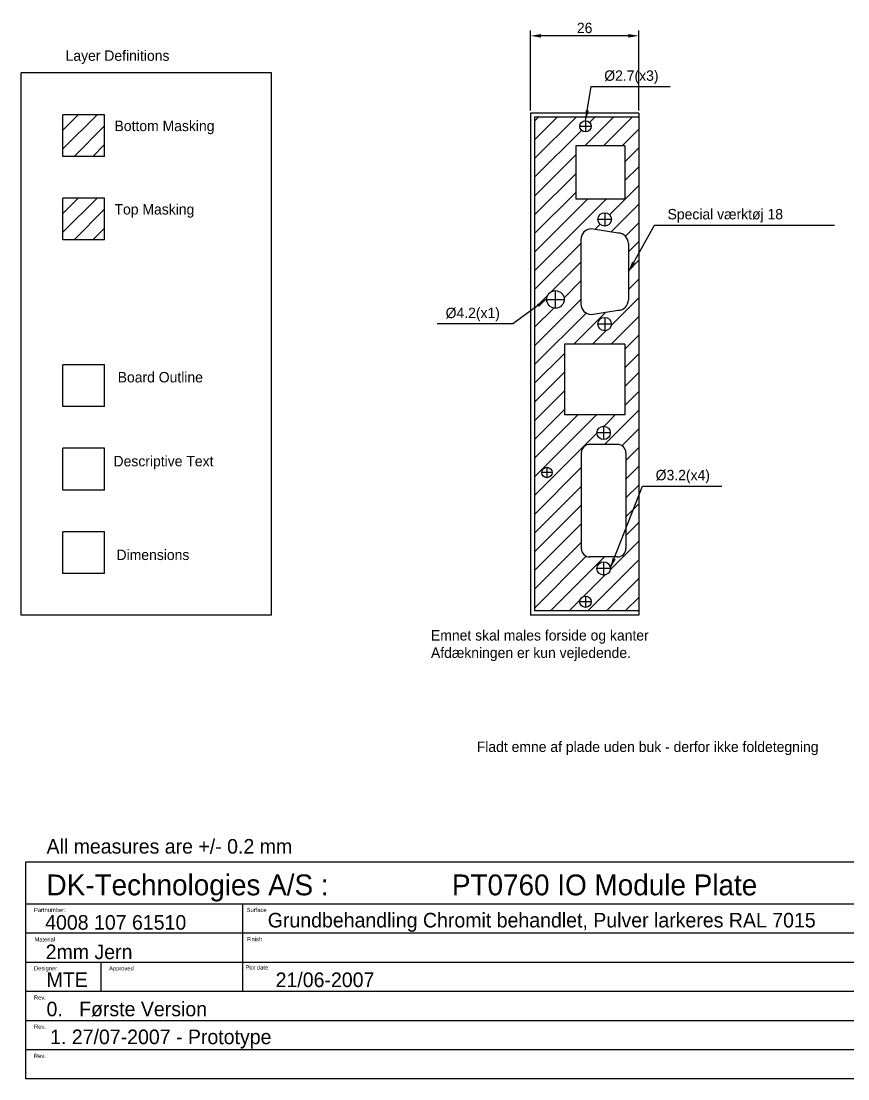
# Model space of a CAD drawing. Header units: millimetres. Extents: x -1 to 348, y -76 to 178.
# Drawn here: x -1.3 to 196.9, y -76.4 to 177.2 of the extents above; entities that cross this region are included whole.
import ezdxf

# ---------------------------------------------------------------- set-up
doc = ezdxf.new("R2010")
doc.units = ezdxf.units.MM
for name, color, linetype in [('Bottom Masking', 10, 'Continuous'), ('Descriptive Text', 9, 'Continuous'), ('dimensions', 151, 'Continuous'), ('Top Masking', 200, 'Continuous')]:
    doc.layers.add(name, color=color, linetype=linetype)
doc.dimstyles.new('ISO-25', dxfattribs={"dimtxt": 2.5, "dimasz": 2.5, "dimexe": 1.25, "dimexo": 0.625, "dimtad": 1, "dimtxsty": 'Standard', "dimcen": 2.5, "dimadec": 0, "dimazin": 0, "dimtfac": 1, "dimtmove": 0, "dimatfit": 3, "dimfxl": 0, "dimarcsym": 0})

# ---------------------------------------------------------------- blocks, each defined once
blk = doc.blocks.new('*D116')
at = {"layer": 'Defpoints', "color": 0}
for p in [(120.79, 173.67), (120.79, 155.16), (146.79, 155.16)]:
    blk.add_point(p, dxfattribs=at)
at = {"layer": 'dimensions', "color": 0, "lineweight": -2}
for p, q in [((120.79, 155.79), (120.79, 174.92)), ((144.29, 173.67), (123.29, 173.67)), ((146.79, 155.79), (146.79, 174.92))]:
    blk.add_line(p, q, dxfattribs=at)
at = {"layer": 'dimensions', "color": 0}
for points in [[(123.29, 174.09), (123.29, 173.25), (120.79, 173.67)], [(144.29, 174.09), (144.29, 173.25), (146.79, 173.67)]]:
    blk.add_solid(points, dxfattribs=at)
at = {"layer": 'dimensions', "color": 0, "insert": (133.79, 175.55), "char_height": 2.5, "attachment_point": 5}
blk.add_mtext('26', dxfattribs=at)

msp = doc.modelspace()

# ---------------------------------------------------------------- hatches: boundary and pattern name
at = {"layer": 'Bottom Masking'}
h = msp.add_hatch(dxfattribs=at)
h.set_pattern_fill('ANSI31', color=256, style=0)
h.set_pattern_definition([(45, (25.461, -16.2374), (-2.245064, 2.245064), [])])
h.paths.add_polyline_path([(18.659, 144.763), (18.659, 154.763), (8.659, 154.763), (8.659, 144.763)])
h = msp.add_hatch(dxfattribs=at)
h.set_pattern_fill('ANSI31', color=256, style=0)
edge = h.paths.add_edge_path(flags=16)
edge.add_arc((133.985, 151.963), 1.35, 0, 360)
edge = h.paths.add_edge_path(flags=16)
edge.add_arc((138.585, 129.663), 1.6, 0, 360)
edge = h.paths.add_edge_path(flags=16)
edge.add_arc((126.785, 110.463), 2.1, 0, 360)
edge = h.paths.add_edge_path(flags=16)
edge.add_arc((138.585, 104.563), 1.6, 0, 360)
edge = h.paths.add_edge_path(flags=16)
edge.add_arc((138.335, 78.463), 1.6, 0, 360)
edge = h.paths.add_edge_path(flags=16)
edge.add_arc((124.735, 68.963), 1.25, 0, 360)
edge = h.paths.add_edge_path(flags=16)
edge.add_arc((138.335, 45.963), 1.6, 0, 360)
edge = h.paths.add_edge_path(flags=16)
edge.add_arc((133.985, 37.963), 1.35, 0, 360)
h.paths.add_polyline_path([(143.435, 147.263), (131.635, 147.263), (131.635, 134.463), (143.435, 134.463)], flags=16)
edge = h.paths.add_edge_path(flags=16)
edge.add_line((141.785, 126.363), (135.385, 127.363))
edge.add_arc((135.385, 124.863), 2.5, 90, 180)
edge.add_line((132.885, 124.863), (132.885, 109.363))
edge.add_arc((135.385, 109.363), 2.5, 180, 270)
edge.add_line((135.385, 106.863), (141.785, 107.863))
edge.add_arc((141.785, 110.363), 2.5, 270, 360)
edge.add_line((144.285, 110.363), (144.285, 123.863))
edge.add_arc((141.785, 123.863), 2.5, 0, 90)
h.paths.add_polyline_path([(143.435, 82.763), (128.935, 82.763), (128.935, 99.763), (143.435, 99.763)], flags=16)
edge = h.paths.add_edge_path(flags=16)
edge.add_line((141.685, 48.713), (134.985, 48.713))
edge.add_arc((134.969, 50.696), 1.983, 179.51654, 270.48346, ccw=False)
edge.add_line((132.985, 50.713), (132.985, 73.713))
edge.add_arc((134.969, 73.729), 1.983, 89.51654, 180.48346, ccw=False)
edge.add_line((134.985, 75.713), (141.685, 75.713))
edge.add_arc((141.685, 73.713), 2, 0, 90, ccw=False)
edge.add_line((143.685, 73.713), (143.685, 50.713))
edge.add_arc((141.685, 50.713), 2, -90, 0, ccw=False)
edge = h.paths.add_edge_path(flags=0)
edge.add_line((141.685, 48.713), (134.985, 48.713))
edge.add_arc((134.969, 50.696), 1.983, 179.51654, 270.48346, ccw=False)
edge.add_line((132.985, 50.713), (132.985, 73.713))
edge.add_arc((134.969, 73.729), 1.983, 89.51654, 180.48346, ccw=False)
edge.add_line((134.985, 75.713), (141.685, 75.713))
edge.add_arc((141.685, 73.713), 2, 0, 90, ccw=False)
edge.add_line((143.685, 73.713), (143.685, 50.713))
edge.add_arc((141.685, 50.713), 2, -90, 0, ccw=False)
edge = h.paths.add_edge_path(flags=0)
edge.add_line((141.685, 48.713), (134.985, 48.713))
edge.add_arc((134.969, 50.696), 1.983, 179.51654, 270.48346, ccw=False)
edge.add_line((132.985, 50.713), (132.985, 73.713))
edge.add_arc((134.969, 73.729), 1.983, 89.51654, 180.48346, ccw=False)
edge.add_line((134.985, 75.713), (141.685, 75.713))
edge.add_arc((141.685, 73.713), 2, 0, 90, ccw=False)
edge.add_line((143.685, 73.713), (143.685, 50.713))
edge.add_arc((141.685, 50.713), 2, -90, 0, ccw=False)
edge = h.paths.add_edge_path(flags=0)
edge.add_line((141.685, 48.713), (134.985, 48.713))
edge.add_arc((134.969, 50.696), 1.983, 179.51654, 270.48346, ccw=False)
edge.add_line((132.985, 50.713), (132.985, 73.713))
edge.add_arc((134.969, 73.729), 1.983, 89.51654, 180.48346, ccw=False)
edge.add_line((134.985, 75.713), (141.685, 75.713))
edge.add_arc((141.685, 73.713), 2, 0, 90, ccw=False)
edge.add_line((143.685, 73.713), (143.685, 50.713))
edge.add_arc((141.685, 50.713), 2, -90, 0, ccw=False)
edge = h.paths.add_edge_path(flags=0)
edge.add_line((141.685, 48.713), (134.985, 48.713))
edge.add_arc((134.969, 50.696), 1.983, 179.51654, 270.48346, ccw=False)
edge.add_line((132.985, 50.713), (132.985, 73.713))
edge.add_arc((134.969, 73.729), 1.983, 89.51654, 180.48346, ccw=False)
edge.add_line((134.985, 75.713), (141.685, 75.713))
edge.add_arc((141.685, 73.713), 2, 0, 90, ccw=False)
edge.add_line((143.685, 73.713), (143.685, 50.713))
edge.add_arc((141.685, 50.713), 2, -90, 0, ccw=False)
edge = h.paths.add_edge_path(flags=0)
edge.add_line((141.685, 48.713), (134.985, 48.713))
edge.add_arc((134.969, 50.696), 1.983, 179.51654, 270.48346, ccw=False)
edge.add_line((132.985, 50.713), (132.985, 73.713))
edge.add_arc((134.969, 73.729), 1.983, 89.51654, 180.48346, ccw=False)
edge.add_line((134.985, 75.713), (141.685, 75.713))
edge.add_arc((141.685, 73.713), 2, 0, 90, ccw=False)
edge.add_line((143.685, 73.713), (143.685, 50.713))
edge.add_arc((141.685, 50.713), 2, -90, 0, ccw=False)
edge = h.paths.add_edge_path(flags=0)
edge.add_line((141.685, 48.713), (134.985, 48.713))
edge.add_arc((134.969, 50.696), 1.983, 179.51654, 270.48346, ccw=False)
edge.add_line((132.985, 50.713), (132.985, 73.713))
edge.add_arc((134.969, 73.729), 1.983, 89.51654, 180.48346, ccw=False)
edge.add_line((134.985, 75.713), (141.685, 75.713))
edge.add_arc((141.685, 73.713), 2, 0, 90, ccw=False)
edge.add_line((143.685, 73.713), (143.685, 50.713))
edge.add_arc((141.685, 50.713), 2, -90, 0, ccw=False)
edge = h.paths.add_edge_path(flags=0)
edge.add_line((141.685, 48.713), (134.985, 48.713))
edge.add_arc((134.969, 50.696), 1.983, 179.51654, 270.48346, ccw=False)
edge.add_line((132.985, 50.713), (132.985, 73.713))
edge.add_arc((134.969, 73.729), 1.983, 89.51654, 180.48346, ccw=False)
edge.add_line((134.985, 75.713), (141.685, 75.713))
edge.add_arc((141.685, 73.713), 2, 0, 90, ccw=False)
edge.add_line((143.685, 73.713), (143.685, 50.713))
edge.add_arc((141.685, 50.713), 2, -90, 0, ccw=False)
edge = h.paths.add_edge_path(flags=0)
edge.add_line((141.685, 48.713), (134.985, 48.713))
edge.add_arc((134.969, 50.696), 1.983, 179.51654, 270.48346, ccw=False)
edge.add_line((132.985, 50.713), (132.985, 73.713))
edge.add_arc((134.969, 73.729), 1.983, 89.51654, 180.48346, ccw=False)
edge.add_line((134.985, 75.713), (141.685, 75.713))
edge.add_arc((141.685, 73.713), 2, 0, 90, ccw=False)
edge.add_line((143.685, 73.713), (143.685, 50.713))
edge.add_arc((141.685, 50.713), 2, -90, 0, ccw=False)
edge = h.paths.add_edge_path(flags=0)
edge.add_line((141.685, 48.713), (134.985, 48.713))
edge.add_arc((134.969, 50.696), 1.983, 179.51654, 270.48346, ccw=False)
edge.add_line((132.985, 50.713), (132.985, 73.713))
edge.add_arc((134.969, 73.729), 1.983, 89.51654, 180.48346, ccw=False)
edge.add_line((134.985, 75.713), (141.685, 75.713))
edge.add_arc((141.685, 73.713), 2, 0, 90, ccw=False)
edge.add_line((143.685, 73.713), (143.685, 50.713))
edge.add_arc((141.685, 50.713), 2, -90, 0, ccw=False)
edge = h.paths.add_edge_path(flags=0)
edge.add_line((141.685, 48.713), (134.985, 48.713))
edge.add_arc((134.969, 50.696), 1.983, 179.51654, 270.48346, ccw=False)
edge.add_line((132.985, 50.713), (132.985, 73.713))
edge.add_arc((134.969, 73.729), 1.983, 89.51654, 180.48346, ccw=False)
edge.add_line((134.985, 75.713), (141.685, 75.713))
edge.add_arc((141.685, 73.713), 2, 0, 90, ccw=False)
edge.add_line((143.685, 73.713), (143.685, 50.713))
edge.add_arc((141.685, 50.713), 2, -90, 0, ccw=False)
edge = h.paths.add_edge_path()
edge.add_line((146.785, 154.163), (121.785, 154.163))
edge.add_line((121.785, 154.163), (121.785, 35.763))
edge.add_line((146.785, 35.763), (121.785, 35.763))
edge.add_line((146.785, 155.163), (146.785, 34.763))
at = {"layer": 'Top Masking'}
h = msp.add_hatch(dxfattribs=at)
h.set_pattern_fill('ANSI31', color=256, style=0)
h.set_pattern_definition([(45, (25.461, -36.2374), (-2.245064, 2.245064), [])])
h.paths.add_polyline_path([(18.659, 124.763), (18.659, 134.763), (8.659, 134.763), (8.659, 124.763)])

# ---------------------------------------------------------------- linework, layer by layer
for p, q in [((120.785, 155.163), (120.785, 34.763)), ((146.785, 155.163), (120.785, 155.163)), ((146.785, 155.163), (146.785, 34.763)), ((133.985, 153.313), (133.985, 150.613)), ((135.335, 151.963), (132.635, 151.963)), ((143.435, 147.263), (131.635, 147.263)), ((131.635, 147.263), (131.635, 134.463)), ((143.435, 147.263), (143.435, 134.463)), ((143.435, 134.463), (131.635, 134.463)), ((140.185, 129.663), (136.985, 129.663)), ((138.585, 131.263), (138.585, 128.063)), ((141.785, 126.363), (135.385, 127.363)), ((132.885, 124.863), (132.885, 109.363)), ((144.285, 123.863), (144.285, 110.363)), ((126.785, 108.363), (126.785, 112.563)), ((124.685, 110.463), (128.885, 110.463)), ((135.385, 106.863), (141.785, 107.863)), ((140.185, 104.563), (136.985, 104.563)), ((138.585, 106.163), (138.585, 102.963)), ((143.435, 99.763, -0.2), (128.935, 99.763, -0.2)), ((128.935, 99.763, -0.2), (128.935, 82.763, -0.2)), ((143.435, 99.763, -0.2), (143.435, 82.763, -0.2)), ((18.659, 94.763), (8.659, 94.763)), ((8.659, 84.763), (8.659, 94.763)), ((18.659, 84.763), (18.659, 94.763)), ((18.659, 84.763), (8.659, 84.763)), ((143.435, 82.763, -0.2), (128.935, 82.763, -0.2)), ((138.335, 80.063), (138.335, 76.863)), ((139.935, 78.463), (136.735, 78.463)), ((132.985, 73.713), (132.985, 50.713)), ((141.685, 75.713), (134.985, 75.713)), ((143.685, 73.713), (143.685, 50.713)), ((125.985, 68.963), (123.485, 68.963)), ((124.735, 70.213), (124.735, 67.713)), ((141.685, 48.713), (134.985, 48.713)), ((139.935, 45.963), (136.735, 45.963)), ((138.335, 47.563), (138.335, 44.363)), ((133.985, 39.313), (133.985, 36.613)), ((135.335, 37.963), (132.635, 37.963)), ((146.785, 34.763), (120.785, 34.763)), ((135.235, 34.763), (132.735, 34.763))]:
    msp.add_line(p, q)
for centre, radius in [((133.985, 151.963), 1.35), ((138.585, 129.663), 1.6), ((126.785, 110.463), 2.1), ((138.585, 104.563), 1.6), ((138.335, 78.463), 1.6), ((124.735, 68.963), 1.25), ((138.335, 45.963), 1.6), ((133.985, 37.963), 1.35)]:
    msp.add_circle(centre, radius)
for centre, radius, start, end in [((135.385, 124.863), 2.5, 90, 180), ((141.785, 123.863), 2.5, 0, 90), ((135.385, 109.363), 2.5, 180, 270), ((141.785, 110.363), 2.5, 270, 0), ((134.969, 73.729), 1.983, 89.51654, 180.48346), ((141.685, 73.713), 2, 0, 90), ((134.969, 50.696), 1.983, 179.51654, 270.48346), ((141.685, 50.713), 2, 270, 0)]:
    msp.add_arc(centre, radius, start, end)
at = {"layer": 'Bottom Masking'}
for p, q in [((18.659, 154.763), (8.659, 154.763)), ((8.659, 144.763), (8.659, 154.763)), ((18.659, 144.763), (18.659, 154.763)), ((146.785, 154.163), (121.785, 154.163)), ((121.785, 154.163), (121.785, 35.763)), ((18.659, 144.763), (8.659, 144.763)), ((146.785, 35.763), (121.785, 35.763))]:
    msp.add_line(p, q, dxfattribs=at)
at = {"layer": 'Descriptive Text'}
for p, q in [((58.659, 164.763), (-1.341, 164.763)), ((-1.341, 34.763), (-1.341, 164.763)), ((58.659, 34.763), (58.659, 164.763)), ((18.659, 74.763), (8.659, 74.763)), ((8.659, 64.763), (8.659, 74.763)), ((18.659, 64.763), (18.659, 74.763)), ((18.659, 64.763), (8.659, 64.763)), ((58.659, 34.763), (-1.341, 34.763)), ((-0.254, -76.425), (-0.254, -24.425)), ((-0.254, -24.425), (258.707, -24.425)), ((-0.254, -34.425), (258.707, -34.425)), ((51.746, -34.425), (51.746, -41.425)), ((-0.254, -41.425), (258.707, -41.425)), ((51.746, -41.425), (51.746, -48.425)), ((-0.254, -48.425), (258.707, -48.425)), ((17.746, -48.425), (17.746, -55.425)), ((51.746, -48.425), (51.746, -55.425)), ((-0.254, -55.425), (258.707, -55.425)), ((-0.254, -62.425), (258.707, -62.425)), ((-0.254, -69.425), (258.707, -69.425)), ((258.707, -76.425), (-0.254, -76.425))]:
    msp.add_line(p, q, dxfattribs=at)
at = {"layer": 'dimensions'}
for p, q in [((18.659, 54.763), (8.659, 54.763)), ((8.659, 44.763), (8.659, 54.763)), ((18.659, 44.763), (18.659, 54.763)), ((18.659, 44.763), (8.659, 44.763))]:
    msp.add_line(p, q, dxfattribs=at)
at = {"layer": 'Top Masking'}
for p, q in [((18.659, 134.763), (8.659, 134.763)), ((8.659, 124.763), (8.659, 134.763)), ((18.659, 124.763), (18.659, 134.763)), ((18.659, 124.763), (8.659, 124.763))]:
    msp.add_line(p, q, dxfattribs=at)

# ---------------------------------------------------------------- texts
at = {"insert": (21.809, 93.061), "char_height": 2.5, "width": 25.4979, "attachment_point": 1}
msp.add_mtext('Board Outline', dxfattribs=at)
at = {"layer": 'Bottom Masking', "insert": (21.051, 153.322), "char_height": 2.5, "width": 22.8485, "attachment_point": 1}
msp.add_mtext('Bottom Masking', dxfattribs=at)
at = {"layer": 'Descriptive Text'}
for s, height, p in [('All measures are +/- 0.2 mm', 3.5, (4.746, -22.425)), ('DK-Technologies A/S :', 5, (4.746, -32.425)), ('PT0760 IO Module Plate', 5, (101.955, -32.425)), ('Partnumber:', 1, (1.746, -36.425)), ('Surface', 1, (52.746, -36.425)), ('4008 107 61510', 3.5, (4.416, -40.66)), ('Grundbehandling Chromit behandlet, Pulver larkeres RAL 7015', 3.5, (57.796, -40.125)), ('Material', 1, (1.87, -43.489)), ('Finish', 1, (52.746, -43.425)), ('2mm Jern', 3.5, (4.54, -47.725)), ('Designer.', 1, (1.746, -50.425)), ('Approved', 1, (19.746, -50.425)), ('Plot date', 1, (52.446, -50.225)), ('MTE', 3.5, (4.746, -54.425)), ('21/06-2007', 3.5, (59.68, -54.425)), ('Rev.', 1, (1.746, -57.425)), ('0.   Første Version', 3.5, (4.746, -61.425)), ('Rev.', 1, (1.746, -64.425)), ('1. 27/07-2007 - Prototype', 3.5, (5.602, -68.109)), ('Rev.', 1, (1.746, -71.425))]:
    msp.add_text(s, height=height, dxfattribs=at).set_placement(p)
at = {"layer": 'Descriptive Text', "char_height": 2.5, "attachment_point": 1}
for s, insert, width in [('Layer Definitions', (9.319, 170.173), 44.3157), ('Descriptive Text', (20.809, 72.938), 25.4979), ('Emnet skal males forside og kanter\\PAfdækningen er kun vejledende. ', (96.933, 31.173), 87.7668), ('Fladt emne af plade uden buk - derfor ikke foldetegning', (107.909, 4.452), 174.6702)]:
    msp.add_mtext(s, dxfattribs=dict(at, insert=insert, width=width))
at = {"layer": 'Descriptive Text', "char_height": 2.5}
for s, insert, attachment_point in [('Ø2.7(x3)', (138.492, 162.128), 7), ('Special værktøj 18', (153.671, 128.901), 7), ('Ø4.2(x1)', (113.457, 105.228), 9), ('Ø3.2(x4)', (150.819, 66.344), 7)]:
    msp.add_mtext(s, dxfattribs=dict(at, insert=insert, attachment_point=attachment_point))
at = {"layer": 'dimensions', "insert": (21.529, 50.473), "char_height": 2.5, "width": 30.761, "attachment_point": 1}
msp.add_mtext('Dimensions', dxfattribs=at)
at = {"layer": 'Top Masking', "insert": (21.051, 133.322), "char_height": 2.5, "width": 22.8485, "attachment_point": 1}
msp.add_mtext('Top Masking', dxfattribs=at)

# ---------------------------------------------------------------- dimensions: what is measured, and where the dimension line sits
at = {"layer": 'dimensions'}
dim = msp.add_linear_dim(base=(120.785, 173.67), p1=(146.785, 155.163), p2=(120.785, 155.163), dimstyle='ISO-25', dxfattribs=at)
dim.commit()
dim.dimension.update_dxf_attribs({"geometry": '*D116', "text_midpoint": (133.785, 175.545)})

# ---------------------------------------------------------------- leaders
at = {"layer": 'Descriptive Text', "annotation_type": 0, "has_hookline": 1}
for points, hookline_direction, text_width in [([(133.985, 153.313), (135.367, 161.503), (137.867, 161.503)], 0, 15.833), ([(144.285, 117.113), (150.546, 128.276), (153.046, 128.276)], 0, 40), ([(124.585, 110.463), (116.582, 104.603), (114.082, 104.603)], 1, 15), ([(139.935, 45.963), (147.694, 65.719), (150.194, 65.719)], 0, 15.833)]:
    msp.add_leader(points, dimstyle='ISO-25', dxfattribs=dict(at, hookline_direction=hookline_direction, text_width=text_width))

doc.saveas('drawing.dxf')
